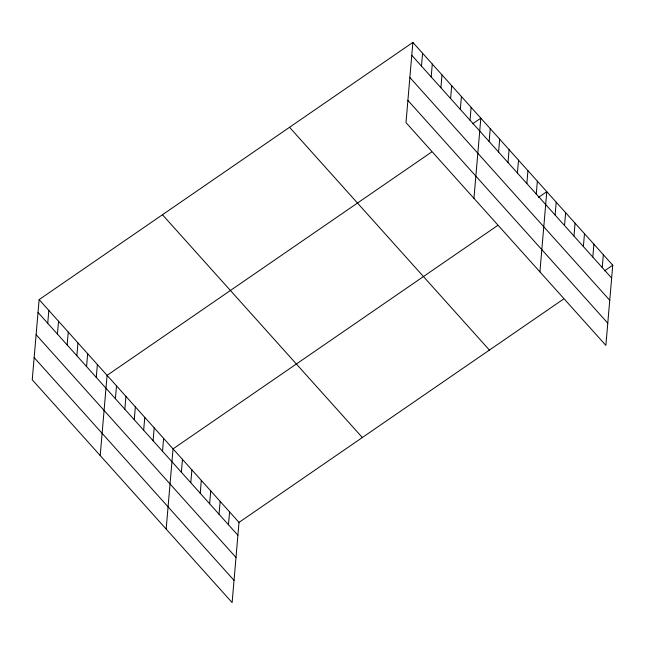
<?xml version="1.0" encoding="UTF-8"?>
<svg xmlns="http://www.w3.org/2000/svg" width="645" height="645" viewBox="0 0 645 645"><rect width="100%" height="100%" fill="white"/><g stroke="black" fill="none" stroke-linecap="round" stroke-linejoin="round"><path stroke-width="0.97" d="M39.127 299.611L32.25 379.8L232.127 602.583L239.005 522.394L39.127 299.611L412.873 42.417L612.75 265.2L605.873 345.389L405.995 122.606L412.873 42.417M47.73 323.29L48.835 310.43M57.437 334.11L58.542 321.25M67.145 344.93L68.249 332.07M76.86 355.75L77.956 342.89M86.567 366.57L87.664 353.71M96.274 377.389L97.379 364.53M100.209 455.547L107.086 375.35L431.497 152.115M115.407 398.715L116.503 385.855M124.824 409.22L125.928 396.361M134.249 419.718L135.353 406.858M143.674 430.223L144.778 417.363M153.099 440.728L154.195 427.869M162.516 451.226L163.62 438.366M166.168 529.061L173.045 448.872L497.456 225.629M181.366 472.237L182.462 459.377M190.783 482.734L191.888 469.874M200.208 493.24L201.313 480.38M209.633 503.745L210.738 490.885M219.058 514.242L220.155 501.383M228.475 524.748L229.58 511.888M421.475 66.096L422.58 53.237M431.182 76.924L432.287 64.057M440.898 87.744L441.994 74.885M450.605 98.564L451.702 85.704M460.312 109.384L461.417 96.524M470.02 120.204L471.124 107.344M473.954 198.354L480.831 118.164L472.608 123.824M489.152 141.529L490.256 128.669M498.577 152.026L499.673 139.167M507.994 162.532L509.099 149.672M517.419 173.037L518.524 160.178M526.844 183.535L527.941 170.675M536.261 194.04L537.366 181.18M539.913 271.876L546.791 191.686L538.567 197.338M555.111 215.043L556.216 202.183M564.536 225.548L565.633 212.689M573.953 236.054L575.058 223.194M583.378 246.551L584.483 233.692M592.803 257.057L593.908 244.197M602.228 267.562L603.325 254.702M239.005 522.394L563.416 299.151M604.526 270.86L612.75 265.2M411.768 55.277L611.645 278.06M409.865 77.497L609.743 300.28M407.898 100.394L607.784 323.177M289.532 127.291L489.41 350.074M162.459 214.737L362.337 437.52M38.023 312.47L237.9 535.253M36.12 334.69L235.997 557.474M34.153 357.58L234.03 580.363"/></g></svg>
